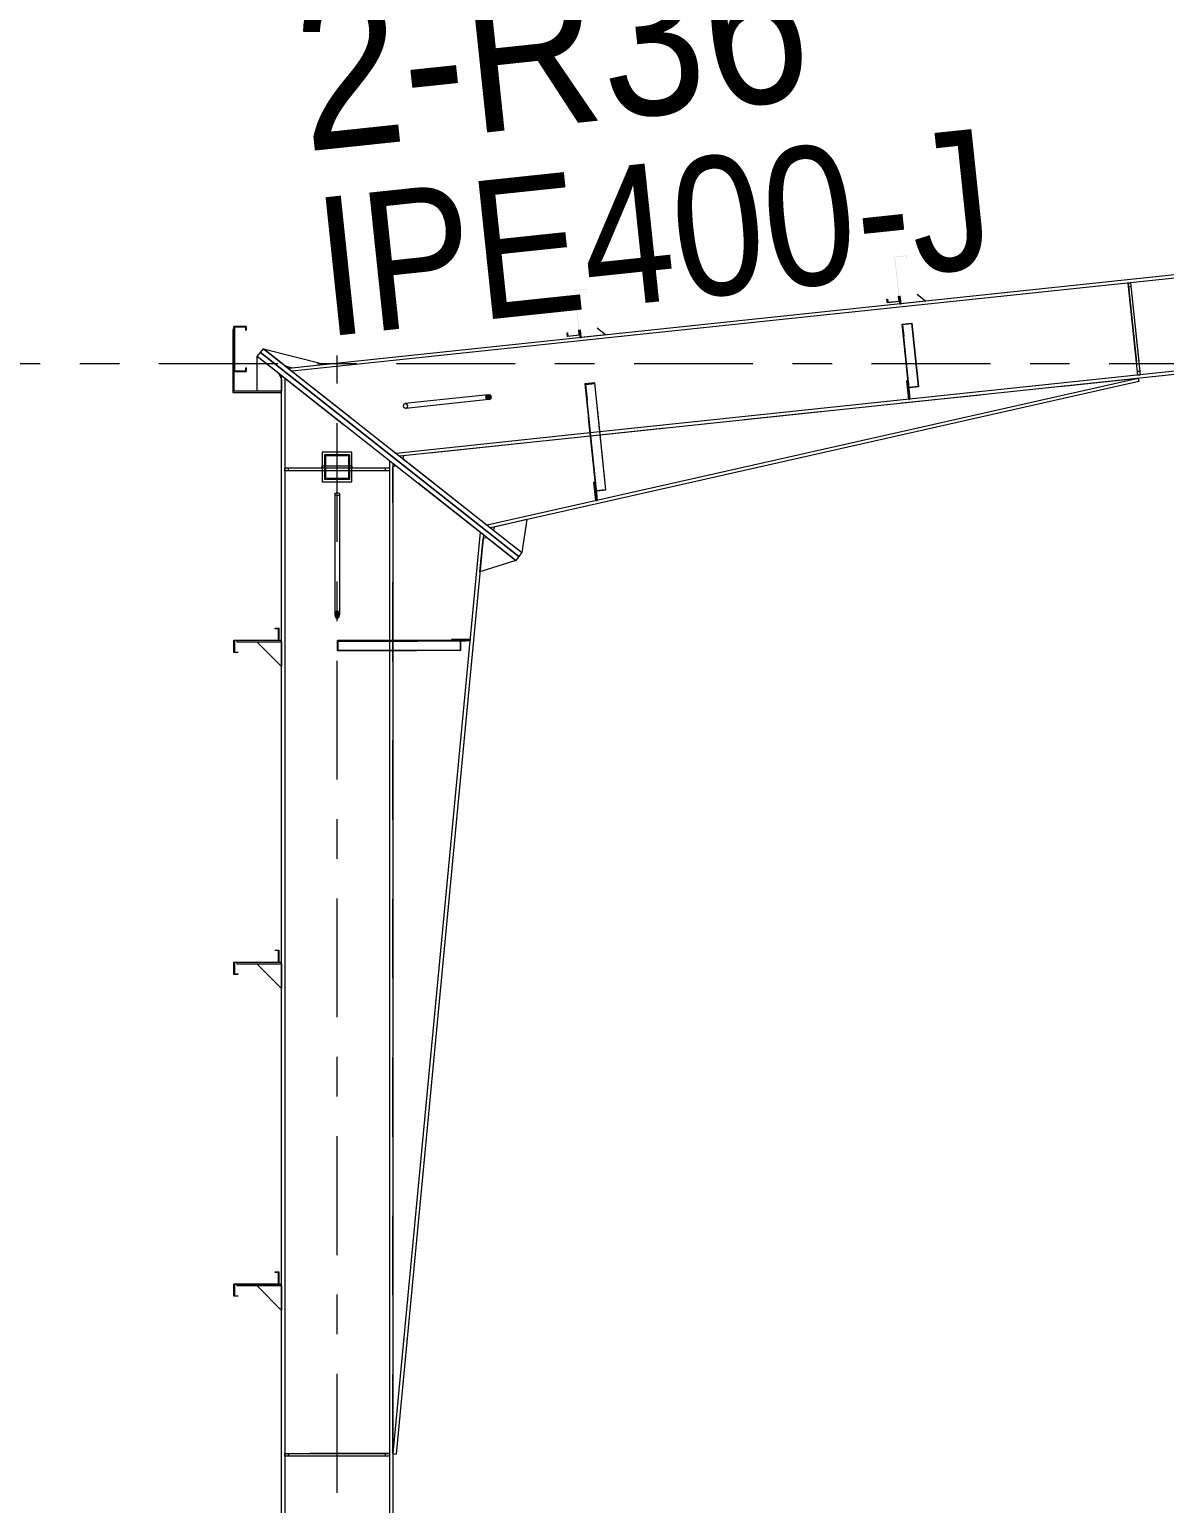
# Model space of a CAD drawing. Header units: millimetres. Extents: x -88 to 735, y -128 to 446.
# Drawn here: x 4.73 to 33.4, y 40.12 to 77.33 of the extents above; entities that cross this region are included whole.
import ezdxf

# ---------------------------------------------------------------- set-up
doc = ezdxf.new("R2010")
doc.units = ezdxf.units.MM
for name, pattern in [('XKITLINE00', [0]), ('XKITLINE02', [4, 2, -2]), ('XKITLINE03', [6, 3, -1, 1, -1])]:
    doc.linetypes.add(name, pattern=pattern)
for name, color, linetype, lineweight in [('Part', 2, 'Continuous', 0), ('PartMark', 7, 'Continuous', 0), ('S-grid', 1, 'Continuous', 0)]:
    doc.layers.add(name, color=color, linetype=linetype, lineweight=lineweight)
doc.styles.add('ARIAL', font='ARIAL.TTF')

# ---------------------------------------------------------------- blocks, each defined once
blk = doc.blocks.new('*A22')
at = {"layer": 'Part'}
blk.add_hatch(color=3, dxfattribs=at).paths.add_polyline_path([(10.938, 54.082), (10.938, 54.094), (11.031, 54.094), (11.031, 53.781), (9.905, 53.781), (9.905, 53.491), (9.988, 53.491), (9.988, 53.48), (9.894, 53.48), (9.894, 53.792), (11.02, 53.792), (11.02, 54.082)], flags=17)
blk = doc.blocks.new('*A23')
at = {"layer": 'Part'}
blk.add_hatch(color=3, dxfattribs=at).paths.add_polyline_path([(10.938, 54.082), (10.938, 54.094), (11.031, 54.094), (11.031, 53.781), (9.905, 53.781), (9.905, 53.491), (9.988, 53.491), (9.988, 53.48), (9.894, 53.48), (9.894, 53.792), (11.02, 53.792), (11.02, 54.082)], flags=17)
blk = doc.blocks.new('*A26')
at = {"layer": 'Part'}
blk.add_hatch(color=3, dxfattribs=at).paths.add_polyline_path([(10.938, 45.957), (10.938, 45.969), (11.031, 45.969), (11.031, 45.656), (9.905, 45.656), (9.905, 45.366), (9.988, 45.366), (9.988, 45.355), (9.894, 45.355), (9.894, 45.667), (11.02, 45.667), (11.02, 45.957)], flags=17)
blk = doc.blocks.new('*A27')
at = {"layer": 'Part'}
blk.add_hatch(color=3, dxfattribs=at).paths.add_polyline_path([(10.938, 45.957), (10.938, 45.969), (11.031, 45.969), (11.031, 45.656), (9.905, 45.656), (9.905, 45.366), (9.988, 45.366), (9.988, 45.355), (9.894, 45.355), (9.894, 45.667), (11.02, 45.667), (11.02, 45.957)], flags=17)
blk = doc.blocks.new('*A29')
at = {"layer": 'Part'}
blk.add_hatch(color=3, dxfattribs=at).paths.add_polyline_path([(16.317, 68.115), (16.374, 68.102), (16.402, 68.061), (16.383, 68.014), (16.33, 67.99), (16.273, 68.003), (16.246, 68.044), (16.264, 68.091)], flags=17)
blk = doc.blocks.new('*A30')
at = {"layer": 'Part'}
blk.add_hatch(color=3, dxfattribs=at).paths.add_polyline_path([(12.5, 62.656), (12.544, 62.628), (12.562, 62.561), (12.544, 62.495), (12.5, 62.467), (12.456, 62.495), (12.438, 62.561), (12.456, 62.628)], flags=17)
blk = doc.blocks.new('*A31')
at = {"layer": 'Part'}
blk.add_hatch(color=3, dxfattribs=at).paths.add_polyline_path([(18.496, 70.745), (18.807, 70.778), (18.817, 70.685), (18.805, 70.684), (18.797, 70.766), (18.508, 70.735), (18.627, 69.615), (18.316, 69.583), (18.306, 69.676), (18.317, 69.677), (18.326, 69.595), (18.614, 69.625)], flags=17)
blk = doc.blocks.new('*A32')
at = {"layer": 'Part'}
blk.add_hatch(color=3, dxfattribs=at).paths.add_polyline_path([(18.496, 70.745), (18.807, 70.778), (18.817, 70.685), (18.805, 70.684), (18.797, 70.766), (18.508, 70.735), (18.627, 69.615), (18.316, 69.583), (18.306, 69.676), (18.317, 69.677), (18.326, 69.595), (18.614, 69.625)], flags=17)
blk = doc.blocks.new('*A33')
at = {"layer": 'Part'}
blk.add_hatch(color=3, dxfattribs=at).paths.add_polyline_path([(26.576, 71.598), (26.887, 71.63), (26.897, 71.537), (26.886, 71.536), (26.877, 71.618), (26.589, 71.588), (26.707, 70.468), (26.396, 70.435), (26.386, 70.528), (26.397, 70.529), (26.406, 70.447), (26.694, 70.478)], flags=17)
blk = doc.blocks.new('*A34')
at = {"layer": 'Part'}
blk.add_hatch(color=3, dxfattribs=at).paths.add_polyline_path([(26.576, 71.598), (26.887, 71.63), (26.897, 71.537), (26.886, 71.536), (26.877, 71.618), (26.589, 71.588), (26.707, 70.468), (26.396, 70.435), (26.386, 70.528), (26.397, 70.529), (26.406, 70.447), (26.694, 70.478)], flags=17)
blk = doc.blocks.new('*A37')
at = {"layer": 'Part'}
blk.add_hatch(color=3, dxfattribs=at).paths.add_polyline_path([(12.506, 61.656), (12.506, 61.906), (12.96, 61.906), (12.96, 61.894), (12.529, 61.894), (12.529, 61.656)], flags=17)
blk = doc.blocks.new('*A38')
at = {"layer": 'Part'}
blk.add_hatch(color=3, dxfattribs=at).paths.add_polyline_path([(18.756, 68.388), (19.005, 68.414), (19.007, 68.393), (18.771, 68.368), (18.812, 67.978), (18.799, 67.976)], flags=17)
blk = doc.blocks.new('*A39')
at = {"layer": 'Part'}
blk.add_hatch(color=3, dxfattribs=at).paths.add_polyline_path([(26.767, 69.896), (27.016, 69.922), (27.017, 69.907), (26.781, 69.882), (26.813, 69.582), (26.8, 69.581)], flags=17)
blk = doc.blocks.new('*A40')
at = {"layer": 'Part'}
h = blk.add_hatch(color=3, dxfattribs=at)
h.paths.add_polyline_path([(12.188, 65.976), (12.188, 66.601), (12.813, 66.601), (12.813, 65.976)], flags=17)
h.paths.add_polyline_path([(12.213, 66.576), (12.213, 66.001), (12.788, 66.001), (12.788, 66.576)])
blk = doc.blocks.new('*A41')
at = {"layer": 'Part'}
blk.add_hatch(color=3, dxfattribs=at).paths.add_polyline_path([(10.938, 62.207), (10.938, 62.219), (11.031, 62.219), (11.031, 61.906), (9.905, 61.906), (9.905, 61.616), (9.988, 61.616), (9.988, 61.605), (9.894, 61.605), (9.894, 61.917), (11.02, 61.917), (11.02, 62.207)], flags=17)
blk = doc.blocks.new('*A42')
at = {"layer": 'Part'}
blk.add_hatch(color=3, dxfattribs=at).paths.add_polyline_path([(10.938, 62.207), (10.938, 62.219), (11.031, 62.219), (11.031, 61.906), (9.905, 61.906), (9.905, 61.616), (9.988, 61.616), (9.988, 61.605), (9.894, 61.605), (9.894, 61.917), (11.02, 61.917), (11.02, 62.207)], flags=17)
blk = doc.blocks.new('*A43')
at = {"layer": 'Part'}
blk.add_hatch(color=3, dxfattribs=at).paths.add_polyline_path([(9.894, 68.701), (9.894, 69.838), (10.206, 69.838), (10.206, 69.744), (10.195, 69.744), (10.195, 69.827), (9.905, 69.827), (9.905, 68.712), (10.195, 68.712), (10.195, 68.794), (10.206, 68.794), (10.206, 68.701)], flags=17)
blk = doc.blocks.new('*A626')
at = {"layer": 'S-grid', "color": 1, "linetype": 'XKITLINE03', "lineweight": 0}
blk.add_line((-10, 68.906), (376.661, 68.906), dxfattribs=at)
blk = doc.blocks.new('*A716')
at = {"layer": 'S-grid', "color": 1, "linetype": 'XKITLINE03', "lineweight": 0}
blk.add_line((12.5, -7.603), (12.5, 69.107), dxfattribs=at)
blk = doc.blocks.new('*A717')
at = {"layer": 'Part', "color": 2, "linetype": 'XKITLINE00', "lineweight": 0}
for p, q in [((85.589, 76.615), (11.272, 68.777)), ((85.598, 76.535), (11.363, 68.705)), ((83.528, 73.966), (19.135, 67.174)), ((83.537, 73.885), (19.144, 67.093)), ((18.887, 67.148), (13.993, 66.632)), ((18.895, 67.067), (14.084, 66.559))]:
    blk.add_line(p, q, dxfattribs=at)
at = {"layer": 'Part', "color": 7, "linetype": 'XKITLINE02', "lineweight": 0}
for p, q in [((11.272, 68.777), (14.084, 66.559)), ((19.135, 67.174), (18.887, 67.148)), ((19.144, 67.093), (18.895, 67.067))]:
    blk.add_line(p, q, dxfattribs=at)
blk = doc.blocks.new('*A718')
at = {"layer": 'Part', "color": 2, "linetype": 'XKITLINE00', "lineweight": 0}
for p, q in [((11.094, 12.625), (11.094, 68.599)), ((11.181, 68.53), (11.181, 66.258)), ((13.819, 66.451), (13.819, 66.258)), ((13.906, 66.382), (13.906, 61.906)), ((11.181, 66.195), (11.181, 12.625)), ((13.819, 66.195), (13.819, 61.906)), ((13.819, 61.656), (13.819, 12.625)), ((13.906, 61.656), (13.906, 12.625))]:
    blk.add_line(p, q, dxfattribs=at)
at = {"layer": 'Part', "color": 7, "linetype": 'XKITLINE02', "lineweight": 0}
for p, q in [((11.094, 68.599), (13.906, 66.382)), ((11.181, 66.258), (11.181, 66.195)), ((13.819, 66.258), (13.819, 66.195)), ((13.819, 61.906), (13.819, 61.656)), ((13.906, 61.906), (13.906, 61.656))]:
    blk.add_line(p, q, dxfattribs=at)
blk = doc.blocks.new('*A719')
at = {"layer": 'Part', "color": 2, "linetype": 'XKITLINE00', "lineweight": 0}
for p, q in [((13.978, 66.325), (13.906, 66.29)), ((16.115, 64.64), (13.906, 41.382)), ((16.197, 64.576), (13.993, 41.373)), ((13.906, 41.382), (13.993, 41.373))]:
    blk.add_line(p, q, dxfattribs=at)
at = {"layer": 'Part', "color": 7, "linetype": 'XKITLINE02', "lineweight": 0}
for p, q in [((13.906, 66.29), (13.979, 66.324)), ((13.906, 41.382), (13.906, 66.29)), ((13.98, 66.325), (13.978, 66.325)), ((13.979, 66.324), (13.98, 66.325)), ((16.197, 64.576), (13.979, 66.324)), ((16.115, 64.64), (13.98, 66.325))]:
    blk.add_line(p, q, dxfattribs=at)
blk = doc.blocks.new('*A765')
at = {"layer": 'Part', "color": 2, "linetype": 'XKITLINE00', "lineweight": 0}
for p, q in [((10.938, 54.094), (11.031, 54.094)), ((10.938, 54.082), (10.938, 54.094)), ((11.02, 54.082), (10.938, 54.082)), ((11.02, 53.792), (11.02, 54.082)), ((11.031, 54.094), (11.031, 53.781)), ((9.894, 53.48), (9.894, 53.792)), ((9.894, 53.792), (11.02, 53.792)), ((11.031, 53.781), (9.905, 53.781)), ((9.905, 53.781), (9.905, 53.491)), ((9.988, 53.48), (9.894, 53.48)), ((9.905, 53.491), (9.988, 53.491)), ((9.988, 53.491), (9.988, 53.48))]:
    blk.add_line(p, q, dxfattribs=at)
blk = doc.blocks.new('*A766')
at = {"layer": 'Part', "color": 2, "linetype": 'XKITLINE00', "lineweight": 0}
for p, q in [((10.938, 54.094), (11.031, 54.094)), ((10.938, 54.082), (10.938, 54.094)), ((11.02, 54.082), (10.938, 54.082)), ((11.02, 53.792), (11.02, 54.082)), ((11.031, 54.094), (11.031, 53.781)), ((9.894, 53.48), (9.894, 53.792)), ((9.894, 53.792), (11.02, 53.792)), ((11.031, 53.781), (9.905, 53.781)), ((9.905, 53.781), (9.905, 53.491)), ((9.988, 53.48), (9.894, 53.48)), ((9.905, 53.491), (9.988, 53.491)), ((9.988, 53.491), (9.988, 53.48))]:
    blk.add_line(p, q, dxfattribs=at)
blk = doc.blocks.new('*A769')
at = {"layer": 'Part', "color": 2, "linetype": 'XKITLINE00', "lineweight": 0}
for p, q in [((10.938, 45.969), (11.031, 45.969)), ((10.938, 45.957), (10.938, 45.969)), ((11.02, 45.957), (10.938, 45.957)), ((11.02, 45.667), (11.02, 45.957)), ((11.031, 45.969), (11.031, 45.656)), ((9.894, 45.355), (9.894, 45.667)), ((9.894, 45.667), (11.02, 45.667)), ((11.031, 45.656), (9.905, 45.656)), ((9.905, 45.656), (9.905, 45.366)), ((9.988, 45.355), (9.894, 45.355)), ((9.905, 45.366), (9.988, 45.366)), ((9.988, 45.366), (9.988, 45.355))]:
    blk.add_line(p, q, dxfattribs=at)
blk = doc.blocks.new('*A770')
at = {"layer": 'Part', "color": 2, "linetype": 'XKITLINE00', "lineweight": 0}
for p, q in [((10.938, 45.969), (11.031, 45.969)), ((10.938, 45.957), (10.938, 45.969)), ((11.02, 45.957), (10.938, 45.957)), ((11.02, 45.667), (11.02, 45.957)), ((11.031, 45.969), (11.031, 45.656)), ((9.894, 45.355), (9.894, 45.667)), ((9.894, 45.667), (11.02, 45.667)), ((11.031, 45.656), (9.905, 45.656)), ((9.905, 45.656), (9.905, 45.366)), ((9.988, 45.355), (9.894, 45.355)), ((9.905, 45.366), (9.988, 45.366)), ((9.988, 45.366), (9.988, 45.355))]:
    blk.add_line(p, q, dxfattribs=at)
blk = doc.blocks.new('*A775')
at = {"layer": 'Part', "color": 2, "linetype": 'XKITLINE00', "lineweight": 0}
blk.add_line((11.094, 45), (10.469, 45.625), dxfattribs=at)
at = {"layer": 'Part', "color": 7, "linetype": 'XKITLINE02', "lineweight": 0}
for p, q in [((10.469, 45.625), (11.094, 45.625)), ((11.094, 45.625), (11.094, 45))]:
    blk.add_line(p, q, dxfattribs=at)
blk = doc.blocks.new('*A776')
at = {"layer": 'Part', "color": 2, "linetype": 'XKITLINE00', "lineweight": 0}
for p, q in [((9.969, 45.656), (9.969, 45.625)), ((9.969, 45.625), (11.094, 45.625)), ((11.094, 45.656), (11.031, 45.656))]:
    blk.add_line(p, q, dxfattribs=at)
at = {"layer": 'Part', "color": 7, "linetype": 'XKITLINE02', "lineweight": 0}
for p, q in [((11.031, 45.656), (9.969, 45.656)), ((11.094, 45.625), (11.094, 45.656))]:
    blk.add_line(p, q, dxfattribs=at)
blk = doc.blocks.new('*A777')
at = {"layer": 'Part', "color": 2, "linetype": 'XKITLINE00', "lineweight": 0}
for p, q in [((9.969, 53.781), (9.969, 53.75)), ((9.969, 53.75), (11.094, 53.75)), ((11.094, 53.781), (11.031, 53.781))]:
    blk.add_line(p, q, dxfattribs=at)
at = {"layer": 'Part', "color": 7, "linetype": 'XKITLINE02', "lineweight": 0}
for p, q in [((11.031, 53.781), (9.969, 53.781)), ((11.094, 53.75), (11.094, 53.781))]:
    blk.add_line(p, q, dxfattribs=at)
blk = doc.blocks.new('*A778')
at = {"layer": 'Part', "color": 2, "linetype": 'XKITLINE00', "lineweight": 0}
blk.add_line((11.094, 53.125), (10.469, 53.75), dxfattribs=at)
at = {"layer": 'Part', "color": 7, "linetype": 'XKITLINE02', "lineweight": 0}
for p, q in [((10.469, 53.75), (11.094, 53.75)), ((11.094, 53.75), (11.094, 53.125))]:
    blk.add_line(p, q, dxfattribs=at)
blk = doc.blocks.new('*A779')
at = {"layer": 'Part', "color": 2, "linetype": 'XKITLINE00', "lineweight": 0}
for p, q in [((11.181, 41.382), (13.819, 41.382)), ((13.819, 41.319), (11.181, 41.319))]:
    blk.add_line(p, q, dxfattribs=at)
at = {"layer": 'Part', "color": 7, "linetype": 'XKITLINE02', "lineweight": 0}
for p, q in [((11.181, 41.319), (11.181, 41.382)), ((11.275, 41.319), (11.275, 41.382)), ((13.725, 41.319), (13.725, 41.382)), ((13.819, 41.382), (13.819, 41.319))]:
    blk.add_line(p, q, dxfattribs=at)
blk = doc.blocks.new('*A780')
at = {"layer": 'Part', "color": 7, "linetype": 'XKITLINE02', "lineweight": 0}
for p, q in [((13.819, 41.382), (11.181, 41.382)), ((11.181, 41.319), (11.181, 41.382)), ((13.819, 41.319), (11.181, 41.319)), ((11.275, 41.382), (11.275, 41.319)), ((13.725, 41.319), (13.725, 41.382)), ((13.819, 41.382), (13.819, 41.319))]:
    blk.add_line(p, q, dxfattribs=at)
blk = doc.blocks.new('*A784')
at = {"layer": 'Part', "color": 2, "linetype": 'XKITLINE00', "lineweight": 0}
for p, q in [((9.894, 68.701), (9.894, 69.838)), ((9.894, 69.838), (10.206, 69.838)), ((10.195, 69.827), (9.905, 69.827)), ((9.905, 69.827), (9.905, 68.712)), ((10.195, 69.744), (10.195, 69.827)), ((10.206, 69.744), (10.195, 69.744)), ((10.206, 69.838), (10.206, 69.744)), ((10.206, 68.701), (9.894, 68.701)), ((9.905, 68.712), (10.195, 68.712)), ((10.195, 68.712), (10.195, 68.794)), ((10.195, 68.794), (10.206, 68.794)), ((10.206, 68.794), (10.206, 68.701))]:
    blk.add_line(p, q, dxfattribs=at)
blk = doc.blocks.new('*A785')
at = {"layer": 'Part', "color": 2, "linetype": 'XKITLINE00', "lineweight": 0}
for p, q in [((16.317, 68.115), (14.688, 67.943)), ((16.317, 68.115), (16.264, 68.091)), ((16.374, 68.102), (16.317, 68.115)), ((16.402, 68.061), (16.374, 68.102)), ((16.33, 67.99), (14.701, 67.819)), ((16.264, 68.091), (16.246, 68.044)), ((16.246, 68.044), (16.273, 68.003)), ((16.273, 68.003), (16.33, 67.99)), ((16.33, 67.99), (16.383, 68.014)), ((16.383, 68.014), (16.402, 68.061))]:
    blk.add_line(p, q, dxfattribs=at)
at = {"layer": 'Part', "color": 7, "linetype": 'XKITLINE02', "lineweight": 0}
for p, q in [((14.175, 67.826), (14.185, 67.872)), ((14.195, 67.784), (14.175, 67.826)), ((14.185, 67.872), (14.218, 67.893)), ((14.232, 67.769), (14.195, 67.784)), ((14.688, 67.943), (14.218, 67.893)), ((14.218, 67.893), (14.255, 67.879)), ((14.701, 67.819), (14.232, 67.769)), ((14.265, 67.791), (14.232, 67.769)), ((14.255, 67.879), (14.275, 67.836)), ((14.275, 67.836), (14.265, 67.791))]:
    blk.add_line(p, q, dxfattribs=at)
blk = doc.blocks.new('*A786')
at = {"layer": 'Part', "color": 7, "linetype": 'XKITLINE02', "lineweight": 0}
for p, q in [((12.438, 65.601), (12.456, 65.63)), ((12.438, 65.601), (12.438, 65.007)), ((12.456, 65.572), (12.438, 65.601)), ((12.456, 65.63), (12.5, 65.643)), ((12.5, 65.56), (12.456, 65.572)), ((12.5, 65.643), (12.544, 65.63)), ((12.544, 65.572), (12.5, 65.56)), ((12.544, 65.63), (12.562, 65.601)), ((12.562, 65.601), (12.544, 65.572)), ((12.562, 65.601), (12.562, 65.007))]:
    blk.add_line(p, q, dxfattribs=at)
at = {"layer": 'Part', "color": 2, "linetype": 'XKITLINE00', "lineweight": 0}
for p, q in [((12.438, 65.007), (12.438, 62.561)), ((12.562, 65.007), (12.562, 62.561)), ((12.456, 62.628), (12.438, 62.561)), ((12.438, 62.561), (12.456, 62.495)), ((12.5, 62.656), (12.456, 62.628)), ((12.544, 62.628), (12.5, 62.656)), ((12.562, 62.561), (12.544, 62.628)), ((12.544, 62.495), (12.562, 62.561)), ((12.456, 62.495), (12.5, 62.467)), ((12.5, 62.467), (12.544, 62.495))]:
    blk.add_line(p, q, dxfattribs=at)
blk = doc.blocks.new('*A787')
at = {"layer": 'Part', "color": 2, "linetype": 'XKITLINE00', "lineweight": 0}
for p, q in [((18.306, 69.676), (18.317, 69.677)), ((18.316, 69.583), (18.306, 69.676)), ((18.627, 69.615), (18.316, 69.583)), ((18.317, 69.677), (18.326, 69.595)), ((18.326, 69.595), (18.614, 69.625)), ((18.614, 69.625), (18.601, 69.751)), ((18.612, 69.752), (18.627, 69.615))]:
    blk.add_line(p, q, dxfattribs=at)
blk = doc.blocks.new('*A788')
at = {"layer": 'Part', "color": 2, "linetype": 'XKITLINE00', "lineweight": 0}
for p, q in [((18.306, 69.676), (18.317, 69.677)), ((18.316, 69.583), (18.306, 69.676)), ((18.627, 69.615), (18.316, 69.583)), ((18.317, 69.677), (18.326, 69.595)), ((18.326, 69.595), (18.614, 69.625)), ((18.614, 69.625), (18.601, 69.751)), ((18.612, 69.752), (18.627, 69.615))]:
    blk.add_line(p, q, dxfattribs=at)
blk = doc.blocks.new('*A789')
at = {"layer": 'Part', "color": 2, "linetype": 'XKITLINE00', "lineweight": 0}
for p, q in [((26.386, 70.528), (26.397, 70.529)), ((26.396, 70.435), (26.386, 70.528)), ((26.707, 70.468), (26.396, 70.435)), ((26.397, 70.529), (26.406, 70.447)), ((26.406, 70.447), (26.694, 70.478)), ((26.694, 70.478), (26.681, 70.603)), ((26.692, 70.604), (26.707, 70.468))]:
    blk.add_line(p, q, dxfattribs=at)
blk = doc.blocks.new('*A790')
at = {"layer": 'Part', "color": 2, "linetype": 'XKITLINE00', "lineweight": 0}
for p, q in [((26.386, 70.528), (26.397, 70.529)), ((26.396, 70.435), (26.386, 70.528)), ((26.707, 70.468), (26.396, 70.435)), ((26.397, 70.529), (26.406, 70.447)), ((26.406, 70.447), (26.694, 70.478)), ((26.694, 70.478), (26.681, 70.603)), ((26.692, 70.604), (26.707, 70.468))]:
    blk.add_line(p, q, dxfattribs=at)
blk = doc.blocks.new('*A793')
at = {"layer": 'Part', "color": 7, "linetype": 'XKITLINE02', "lineweight": 0}
for p, q in [((32.731, 68.526), (14.177, 66.569)), ((14.157, 66.502), (16.375, 64.754))]:
    blk.add_line(p, q, dxfattribs=at)
at = {"layer": 'Part', "color": 2, "linetype": 'XKITLINE00', "lineweight": 0}
for p, q in [((32.731, 68.526), (16.293, 64.818)), ((32.731, 68.526), (32.749, 68.447)), ((32.749, 68.447), (16.375, 64.754)), ((14.177, 66.569), (14.157, 66.502))]:
    blk.add_line(p, q, dxfattribs=at)
blk = doc.blocks.new('*A794')
at = {"layer": 'Part', "color": 2, "linetype": 'XKITLINE00', "lineweight": 0}
for p, q in [((12.506, 61.656), (12.506, 61.906)), ((15.528, 61.906), (12.506, 61.906)), ((15.756, 61.894), (12.529, 61.894)), ((12.529, 61.656), (12.529, 61.894)), ((12.96, 61.906), (12.96, 61.894)), ((15.625, 61.656), (15.625, 61.894)), ((15.756, 61.906), (15.756, 61.894)), ((15.625, 61.656), (12.506, 61.656))]:
    blk.add_line(p, q, dxfattribs=at)
at = {"layer": 'Part', "color": 7, "linetype": 'XKITLINE02', "lineweight": 0}
for p, q in [((15.528, 61.906), (15.756, 61.906)), ((15.618, 61.656), (15.618, 61.906))]:
    blk.add_line(p, q, dxfattribs=at)
blk = doc.blocks.new('*A795')
at = {"layer": 'Part', "color": 7, "linetype": 'XKITLINE02', "lineweight": 0}
for p, q in [((15.756, 61.906), (12.506, 61.906)), ((12.529, 61.894), (15.756, 61.894)), ((15.618, 61.656), (15.618, 61.906)), ((15.625, 61.656), (15.625, 61.894)), ((15.756, 61.894), (15.756, 61.906)), ((12.506, 61.656), (15.625, 61.656))]:
    blk.add_line(p, q, dxfattribs=at)
blk = doc.blocks.new('*A796')
at = {"layer": 'Part', "color": 2, "linetype": 'XKITLINE00', "lineweight": 0}
for p, q in [((10.561, 69.178), (10.639, 69.276)), ((10.639, 69.276), (17.167, 64.13)), ((17.089, 64.031), (10.561, 69.178)), ((17.167, 64.13), (17.089, 64.031))]:
    blk.add_line(p, q, dxfattribs=at)
blk = doc.blocks.new('*A797')
at = {"layer": 'Part', "color": 2, "linetype": 'XKITLINE00', "lineweight": 0}
for p, q in [((10.484, 69.08), (10.561, 69.178)), ((17.012, 63.933), (10.484, 69.08)), ((10.561, 69.178), (17.089, 64.031)), ((17.089, 64.031), (17.012, 63.933))]:
    blk.add_line(p, q, dxfattribs=at)
blk = doc.blocks.new('*A798')
at = {"layer": 'Part', "color": 2, "linetype": 'XKITLINE00', "lineweight": 0}
for p, q in [((19.005, 68.414), (18.756, 68.388)), ((18.756, 68.388), (19.033, 65.758)), ((18.771, 68.368), (19.007, 68.393)), ((18.771, 68.368), (18.812, 67.978)), ((19.29, 65.712), (19.005, 68.414)), ((18.812, 67.978), (18.799, 67.976)), ((19.068, 65.545), (18.812, 67.978)), ((19.053, 65.687), (19.29, 65.712)), ((19.056, 65.543), (19.068, 65.545))]:
    blk.add_line(p, q, dxfattribs=at)
at = {"layer": 'Part', "color": 7, "linetype": 'XKITLINE02', "lineweight": 0}
for p, q in [((19.033, 65.758), (19.056, 65.543)), ((19.04, 65.694), (19.289, 65.72))]:
    blk.add_line(p, q, dxfattribs=at)
blk = doc.blocks.new('*A799')
at = {"layer": 'Part', "color": 7, "linetype": 'XKITLINE02', "lineweight": 0}
for p, q in [((19.056, 65.543), (18.756, 68.388)), ((19.068, 65.545), (18.771, 68.368)), ((19.29, 65.712), (19.005, 68.414)), ((19.04, 65.694), (19.289, 65.72)), ((19.053, 65.687), (19.29, 65.712)), ((19.056, 65.543), (19.068, 65.545))]:
    blk.add_line(p, q, dxfattribs=at)
blk = doc.blocks.new('*A800')
at = {"layer": 'Part', "color": 7, "linetype": 'XKITLINE02', "lineweight": 0}
for p, q in [((19.017, 65.91), (18.986, 65.907)), ((18.986, 65.907), (19.035, 65.441)), ((19.067, 65.444), (19.017, 65.91)), ((19.026, 65.534), (19.057, 65.537)), ((19.035, 65.441), (19.067, 65.444))]:
    blk.add_line(p, q, dxfattribs=at)
blk = doc.blocks.new('*A801')
at = {"layer": 'Part', "color": 7, "linetype": 'XKITLINE02', "lineweight": 0}
for p, q in [((18.612, 69.752), (18.627, 69.615)), ((18.633, 69.553), (18.664, 69.556))]:
    blk.add_line(p, q, dxfattribs=at)
at = {"layer": 'Part', "color": 2, "linetype": 'XKITLINE00', "lineweight": 0}
for p, q in [((18.627, 69.615), (18.633, 69.553)), ((18.664, 69.556), (18.643, 69.755))]:
    blk.add_line(p, q, dxfattribs=at)
blk = doc.blocks.new('*A802')
at = {"layer": 'Part', "color": 2, "linetype": 'XKITLINE00', "lineweight": 0}
for p, q in [((18.986, 65.907), (19.017, 65.91)), ((19.035, 65.441), (18.986, 65.907)), ((19.033, 65.758), (19.067, 65.444)), ((19.067, 65.444), (19.035, 65.441))]:
    blk.add_line(p, q, dxfattribs=at)
at = {"layer": 'Part', "color": 7, "linetype": 'XKITLINE02', "lineweight": 0}
for p, q in [((19.017, 65.91), (19.033, 65.758)), ((19.026, 65.534), (19.057, 65.537))]:
    blk.add_line(p, q, dxfattribs=at)
blk = doc.blocks.new('*A803')
at = {"layer": 'Part', "color": 7, "linetype": 'XKITLINE02', "lineweight": 0}
for p, q in [((18.664, 69.556), (18.643, 69.755)), ((19.286, 69.622), (18.664, 69.556))]:
    blk.add_line(p, q, dxfattribs=at)
at = {"layer": 'Part', "color": 2, "linetype": 'XKITLINE00', "lineweight": 0}
blk.add_line((19.066, 69.8), (19.286, 69.622), dxfattribs=at)
blk = doc.blocks.new('*A804')
at = {"layer": 'Part', "color": 7, "linetype": 'XKITLINE02', "lineweight": 0}
for p, q in [((15.856, 61.937), (15.388, 61.937)), ((15.388, 61.937), (15.388, 61.906)), ((15.388, 61.906), (15.856, 61.906)), ((15.763, 61.906), (15.763, 61.937)), ((15.856, 61.906), (15.856, 61.937))]:
    blk.add_line(p, q, dxfattribs=at)
blk = doc.blocks.new('*A805')
at = {"layer": 'Part', "color": 2, "linetype": 'XKITLINE00', "lineweight": 0}
for p, q in [((15.388, 61.937), (15.388, 61.906)), ((15.856, 61.937), (15.388, 61.937)), ((15.855, 61.906), (15.528, 61.906)), ((15.856, 61.937), (15.856, 61.917))]:
    blk.add_line(p, q, dxfattribs=at)
at = {"layer": 'Part', "color": 7, "linetype": 'XKITLINE02', "lineweight": 0}
for p, q in [((15.528, 61.906), (15.388, 61.906)), ((15.763, 61.906), (15.763, 61.937)), ((15.856, 61.906), (15.855, 61.906)), ((15.856, 61.906), (15.855, 61.906)), ((15.856, 61.917), (15.856, 61.906))]:
    blk.add_line(p, q, dxfattribs=at)
blk = doc.blocks.new('*A806')
at = {"layer": 'Part', "color": 2, "linetype": 'XKITLINE00', "lineweight": 0}
for p, q in [((12.125, 66.258), (11.181, 66.258)), ((11.181, 66.195), (11.181, 66.258)), ((13.819, 66.258), (12.875, 66.258)), ((13.819, 66.258), (13.819, 66.195)), ((12.125, 66.195), (11.181, 66.195)), ((13.819, 66.195), (12.875, 66.195))]:
    blk.add_line(p, q, dxfattribs=at)
at = {"layer": 'Part', "color": 7, "linetype": 'XKITLINE02', "lineweight": 0}
for p, q in [((11.275, 66.195), (11.275, 66.258)), ((12.875, 66.258), (12.125, 66.258)), ((13.725, 66.195), (13.725, 66.258)), ((12.875, 66.195), (12.125, 66.195))]:
    blk.add_line(p, q, dxfattribs=at)
blk = doc.blocks.new('*A807')
at = {"layer": 'Part', "color": 7, "linetype": 'XKITLINE02', "lineweight": 0}
for p, q in [((12.125, 66.258), (12.125, 66.32)), ((12.125, 66.32), (12.875, 66.32)), ((12.875, 66.258), (12.125, 66.258)), ((12.875, 66.32), (12.875, 66.258))]:
    blk.add_line(p, q, dxfattribs=at)
blk = doc.blocks.new('*A808')
at = {"layer": 'Part', "color": 2, "linetype": 'XKITLINE00', "lineweight": 0}
for p, q in [((12.875, 66.664), (12.125, 66.664)), ((12.125, 66.664), (12.125, 65.914)), ((12.875, 65.914), (12.875, 66.664)), ((12.125, 65.914), (12.875, 65.914))]:
    blk.add_line(p, q, dxfattribs=at)
blk = doc.blocks.new('*A809')
at = {"layer": 'Part', "color": 7, "linetype": 'XKITLINE02', "lineweight": 0}
for p, q in [((16.108, 63.643), (16.188, 64.483)), ((16.27, 64.518), (17.012, 63.933))]:
    blk.add_line(p, q, dxfattribs=at)
at = {"layer": 'Part', "color": 2, "linetype": 'XKITLINE00', "lineweight": 0}
for p, q in [((16.188, 64.483), (16.27, 64.518)), ((17.012, 63.933), (16.108, 63.643))]:
    blk.add_line(p, q, dxfattribs=at)
blk = doc.blocks.new('*A810')
at = {"layer": 'Part', "color": 2, "linetype": 'XKITLINE00', "lineweight": 0}
for p, q in [((16.467, 64.774), (16.449, 64.695)), ((17.29, 64.96), (17.167, 64.13))]:
    blk.add_line(p, q, dxfattribs=at)
at = {"layer": 'Part', "color": 7, "linetype": 'XKITLINE02', "lineweight": 0}
for p, q in [((17.29, 64.96), (16.467, 64.774)), ((16.449, 64.695), (17.167, 64.13))]:
    blk.add_line(p, q, dxfattribs=at)
blk = doc.blocks.new('*A811')
at = {"layer": 'Part', "color": 7, "linetype": 'XKITLINE02', "lineweight": 0}
for p, q in [((26.744, 70.409), (26.723, 70.608)), ((27.366, 70.474), (26.744, 70.409))]:
    blk.add_line(p, q, dxfattribs=at)
at = {"layer": 'Part', "color": 2, "linetype": 'XKITLINE00', "lineweight": 0}
blk.add_line((27.146, 70.652), (27.366, 70.474), dxfattribs=at)
blk = doc.blocks.new('*A812')
at = {"layer": 'Part', "color": 2, "linetype": 'XKITLINE00', "lineweight": 0}
for p, q in [((26.887, 68.463), (26.918, 68.466)), ((26.936, 67.997), (26.887, 68.463)), ((26.938, 68.271), (26.967, 68))]:
    blk.add_line(p, q, dxfattribs=at)
at = {"layer": 'Part', "color": 7, "linetype": 'XKITLINE02', "lineweight": 0}
for p, q in [((26.918, 68.466), (26.938, 68.271)), ((26.926, 68.09), (26.957, 68.093)), ((26.967, 68), (26.936, 67.997))]:
    blk.add_line(p, q, dxfattribs=at)
blk = doc.blocks.new('*A813')
at = {"layer": 'Part', "color": 7, "linetype": 'XKITLINE02', "lineweight": 0}
for p, q in [((26.692, 70.604), (26.707, 70.468)), ((26.713, 70.405), (26.744, 70.409))]:
    blk.add_line(p, q, dxfattribs=at)
at = {"layer": 'Part', "color": 2, "linetype": 'XKITLINE00', "lineweight": 0}
for p, q in [((26.707, 70.468), (26.713, 70.405)), ((26.744, 70.409), (26.723, 70.608))]:
    blk.add_line(p, q, dxfattribs=at)
blk = doc.blocks.new('*A814')
at = {"layer": 'Part', "color": 7, "linetype": 'XKITLINE02', "lineweight": 0}
for p, q in [((26.918, 68.466), (26.887, 68.463)), ((26.887, 68.463), (26.936, 67.997)), ((26.967, 68), (26.918, 68.466)), ((26.926, 68.09), (26.957, 68.093)), ((26.936, 67.997), (26.967, 68))]:
    blk.add_line(p, q, dxfattribs=at)
blk = doc.blocks.new('*A815')
at = {"layer": 'Part', "color": 7, "linetype": 'XKITLINE02', "lineweight": 0}
for p, q in [((26.956, 68.105), (26.767, 69.896)), ((26.968, 68.106), (26.781, 69.882)), ((27.185, 68.318), (27.016, 69.922)), ((26.935, 68.301), (27.184, 68.327)), ((26.949, 68.293), (27.185, 68.318)), ((26.956, 68.105), (26.968, 68.106))]:
    blk.add_line(p, q, dxfattribs=at)
blk = doc.blocks.new('*A816')
at = {"layer": 'Part', "color": 2, "linetype": 'XKITLINE00', "lineweight": 0}
for p, q in [((26.767, 69.896), (27.016, 69.922)), ((26.8, 69.581), (26.767, 69.896)), ((27.017, 69.907), (26.781, 69.882)), ((26.781, 69.882), (26.813, 69.582)), ((27.016, 69.922), (27.185, 68.318)), ((26.813, 69.582), (26.8, 69.581)), ((26.8, 69.581), (26.938, 68.271)), ((26.968, 68.106), (26.813, 69.582)), ((26.949, 68.293), (27.185, 68.318)), ((26.956, 68.105), (26.968, 68.106))]:
    blk.add_line(p, q, dxfattribs=at)
at = {"layer": 'Part', "color": 7, "linetype": 'XKITLINE02', "lineweight": 0}
for p, q in [((26.935, 68.301), (27.184, 68.327)), ((26.938, 68.271), (26.956, 68.105))]:
    blk.add_line(p, q, dxfattribs=at)
blk = doc.blocks.new('*A819')
at = {"layer": 'Part', "color": 7, "linetype": 'XKITLINE02', "lineweight": 0}
for p, q in [((32.477, 70.932), (32.539, 70.938)), ((32.477, 70.932), (32.722, 68.607)), ((32.487, 70.838), (32.549, 70.845)), ((32.539, 70.938), (32.785, 68.614)), ((32.775, 68.707), (32.713, 68.7)), ((32.785, 68.614), (32.722, 68.607))]:
    blk.add_line(p, q, dxfattribs=at)
blk = doc.blocks.new('*A820')
at = {"layer": 'Part', "color": 7, "linetype": 'XKITLINE02', "lineweight": 0}
for p, q in [((32.477, 70.932), (32.539, 70.938)), ((32.487, 70.838), (32.549, 70.845)), ((32.713, 68.7), (32.775, 68.707)), ((32.722, 68.607), (32.785, 68.614))]:
    blk.add_line(p, q, dxfattribs=at)
at = {"layer": 'Part', "color": 2, "linetype": 'XKITLINE00', "lineweight": 0}
for p, q in [((32.722, 68.607), (32.477, 70.932)), ((32.539, 70.938), (32.785, 68.614))]:
    blk.add_line(p, q, dxfattribs=at)
blk = doc.blocks.new('*A821')
at = {"layer": 'Part', "color": 2, "linetype": 'XKITLINE00', "lineweight": 0}
for p, q in [((12.188, 65.976), (12.188, 66.601)), ((12.188, 66.601), (12.813, 66.601)), ((12.213, 66.001), (12.213, 66.576)), ((12.213, 66.576), (12.788, 66.576)), ((12.788, 66.576), (12.788, 66.001)), ((12.813, 66.601), (12.813, 65.976)), ((12.813, 65.976), (12.188, 65.976)), ((12.788, 66.001), (12.213, 66.001))]:
    blk.add_line(p, q, dxfattribs=at)
blk = doc.blocks.new('*A824')
at = {"layer": 'Part', "color": 7, "linetype": 'XKITLINE02', "lineweight": 0}
for p, q in [((9.894, 69.838), (9.894, 68.701)), ((10.206, 69.838), (9.894, 69.838)), ((9.905, 68.712), (9.905, 69.827)), ((9.905, 69.827), (10.195, 69.827)), ((10.195, 69.827), (10.195, 69.744)), ((10.195, 69.744), (10.206, 69.744)), ((10.206, 69.744), (10.206, 69.838)), ((9.894, 68.701), (10.206, 68.701)), ((10.195, 68.712), (9.905, 68.712)), ((10.206, 68.794), (10.195, 68.794)), ((10.195, 68.794), (10.195, 68.712)), ((10.206, 68.701), (10.206, 68.794))]:
    blk.add_line(p, q, dxfattribs=at)
blk = doc.blocks.new('*A825')
at = {"layer": 'Part', "color": 2, "linetype": 'XKITLINE00', "lineweight": 0}
for p, q in [((10.938, 62.219), (11.031, 62.219)), ((10.938, 62.207), (10.938, 62.219)), ((11.02, 62.207), (10.938, 62.207)), ((11.02, 61.917), (11.02, 62.207)), ((11.031, 62.219), (11.031, 61.906)), ((9.894, 61.605), (9.894, 61.917)), ((9.894, 61.917), (11.02, 61.917)), ((11.031, 61.906), (9.905, 61.906)), ((9.905, 61.906), (9.905, 61.616)), ((9.988, 61.605), (9.894, 61.605)), ((9.905, 61.616), (9.988, 61.616)), ((9.988, 61.616), (9.988, 61.605))]:
    blk.add_line(p, q, dxfattribs=at)
blk = doc.blocks.new('*A826')
at = {"layer": 'Part', "color": 2, "linetype": 'XKITLINE00', "lineweight": 0}
for p, q in [((10.938, 62.219), (11.031, 62.219)), ((10.938, 62.207), (10.938, 62.219)), ((11.02, 62.207), (10.938, 62.207)), ((11.02, 61.917), (11.02, 62.207)), ((11.031, 62.219), (11.031, 61.906)), ((9.894, 61.605), (9.894, 61.917)), ((9.894, 61.917), (11.02, 61.917)), ((11.031, 61.906), (9.905, 61.906)), ((9.905, 61.906), (9.905, 61.616)), ((9.988, 61.605), (9.894, 61.605)), ((9.905, 61.616), (9.988, 61.616)), ((9.988, 61.616), (9.988, 61.605))]:
    blk.add_line(p, q, dxfattribs=at)
blk = doc.blocks.new('*A827')
at = {"layer": 'Part', "color": 2, "linetype": 'XKITLINE00', "lineweight": 0}
for p, q in [((9.969, 61.906), (9.969, 61.875)), ((9.969, 61.875), (11.094, 61.875)), ((11.094, 61.906), (11.031, 61.906))]:
    blk.add_line(p, q, dxfattribs=at)
at = {"layer": 'Part', "color": 7, "linetype": 'XKITLINE02', "lineweight": 0}
for p, q in [((11.031, 61.906), (9.969, 61.906)), ((11.094, 61.875), (11.094, 61.906))]:
    blk.add_line(p, q, dxfattribs=at)
blk = doc.blocks.new('*A828')
at = {"layer": 'Part', "color": 2, "linetype": 'XKITLINE00', "lineweight": 0}
blk.add_line((11.094, 61.25), (10.469, 61.875), dxfattribs=at)
at = {"layer": 'Part', "color": 7, "linetype": 'XKITLINE02', "lineweight": 0}
for p, q in [((10.469, 61.875), (11.094, 61.875)), ((11.094, 61.875), (11.094, 61.25))]:
    blk.add_line(p, q, dxfattribs=at)
blk = doc.blocks.new('*A829')
at = {"layer": 'Part', "color": 2, "linetype": 'XKITLINE00', "lineweight": 0}
for p, q in [((10.484, 68.2), (10.484, 69.08)), ((11.02, 68.657), (11.094, 68.505))]:
    blk.add_line(p, q, dxfattribs=at)
at = {"layer": 'Part', "color": 7, "linetype": 'XKITLINE02', "lineweight": 0}
for p, q in [((11.02, 68.657), (10.484, 69.08)), ((11.094, 68.505), (11.094, 68.2)), ((11.094, 68.2), (10.484, 68.2))]:
    blk.add_line(p, q, dxfattribs=at)
blk = doc.blocks.new('*A830')
at = {"layer": 'Part', "color": 2, "linetype": 'XKITLINE00', "lineweight": 0}
for p, q in [((9.894, 69.763), (9.862, 69.763)), ((9.862, 69.763), (9.862, 68.2)), ((9.894, 68.701), (9.894, 68.2)), ((9.894, 68.2), (9.862, 68.2))]:
    blk.add_line(p, q, dxfattribs=at)
at = {"layer": 'Part', "color": 7, "linetype": 'XKITLINE02', "lineweight": 0}
blk.add_line((9.894, 68.701), (9.894, 69.763), dxfattribs=at)
blk = doc.blocks.new('*A831')
at = {"layer": 'Part', "color": 2, "linetype": 'XKITLINE00', "lineweight": 0}
for p, q in [((11.094, 68.2), (9.862, 68.2)), ((9.862, 68.2), (9.862, 68.169)), ((9.862, 68.169), (11.094, 68.169)), ((11.094, 68.169), (11.094, 68.2))]:
    blk.add_line(p, q, dxfattribs=at)
blk = doc.blocks.new('*A832')
at = {"layer": 'Part', "color": 2, "linetype": 'XKITLINE00', "lineweight": 0}
for p, q in [((10.639, 69.276), (12.204, 68.875)), ((11.365, 68.787), (11.198, 68.835))]:
    blk.add_line(p, q, dxfattribs=at)
at = {"layer": 'Part', "color": 7, "linetype": 'XKITLINE02', "lineweight": 0}
for p, q in [((11.198, 68.835), (10.639, 69.276)), ((12.204, 68.875), (11.365, 68.787))]:
    blk.add_line(p, q, dxfattribs=at)
blk = doc.blocks.new('*A2676')
at = {"layer": 'PartMark', "color": 3, "style": 'ARIAL', "width": 0.85}
blk.add_text('2-R36', height=4, rotation=6.0218, dxfattribs=at).set_placement((11.7, 74.252))
at = {"layer": 'PartMark', "color": 7, "style": 'ARIAL', "width": 0.85}
blk.add_text('IPE400-J', height=3.5, rotation=6.0218, dxfattribs=at).set_placement((12.193, 69.578))

msp = doc.modelspace()

# ---------------------------------------------------------------- block references
at = {"lineweight": 0}
for name in ['*A716', '*A2676', '*A717', '*A33', '*A34', '*A31', '*A32', '*A819', '*A820', '*A626', '*A789', '*A790', '*A813', '*A811', '*A830', '*A43', '*A784', '*A824', '*A787', '*A788', '*A801', '*A803', '*A39', '*A815', '*A816', '*A796', '*A832', '*A797', '*A829', '*A718', '*A793', '*A831', '*A785', '*A29', '*A38', '*A798', '*A799', '*A812', '*A814', '*A808', '*A806', '*A807', '*A40', '*A821', '*A719', '*A800', '*A802', '*A786', '*A810', '*A809', '*A30', '*A41', '*A42', '*A825', '*A826', '*A827', '*A828', '*A37', '*A794', '*A795', '*A804', '*A805', '*A22', '*A23', '*A765', '*A766', '*A777', '*A778', '*A26', '*A27', '*A769', '*A770', '*A776', '*A775', '*A779', '*A780']:
    msp.add_blockref(name, (0, 0), dxfattribs=at)

doc.saveas('drawing.dxf')
